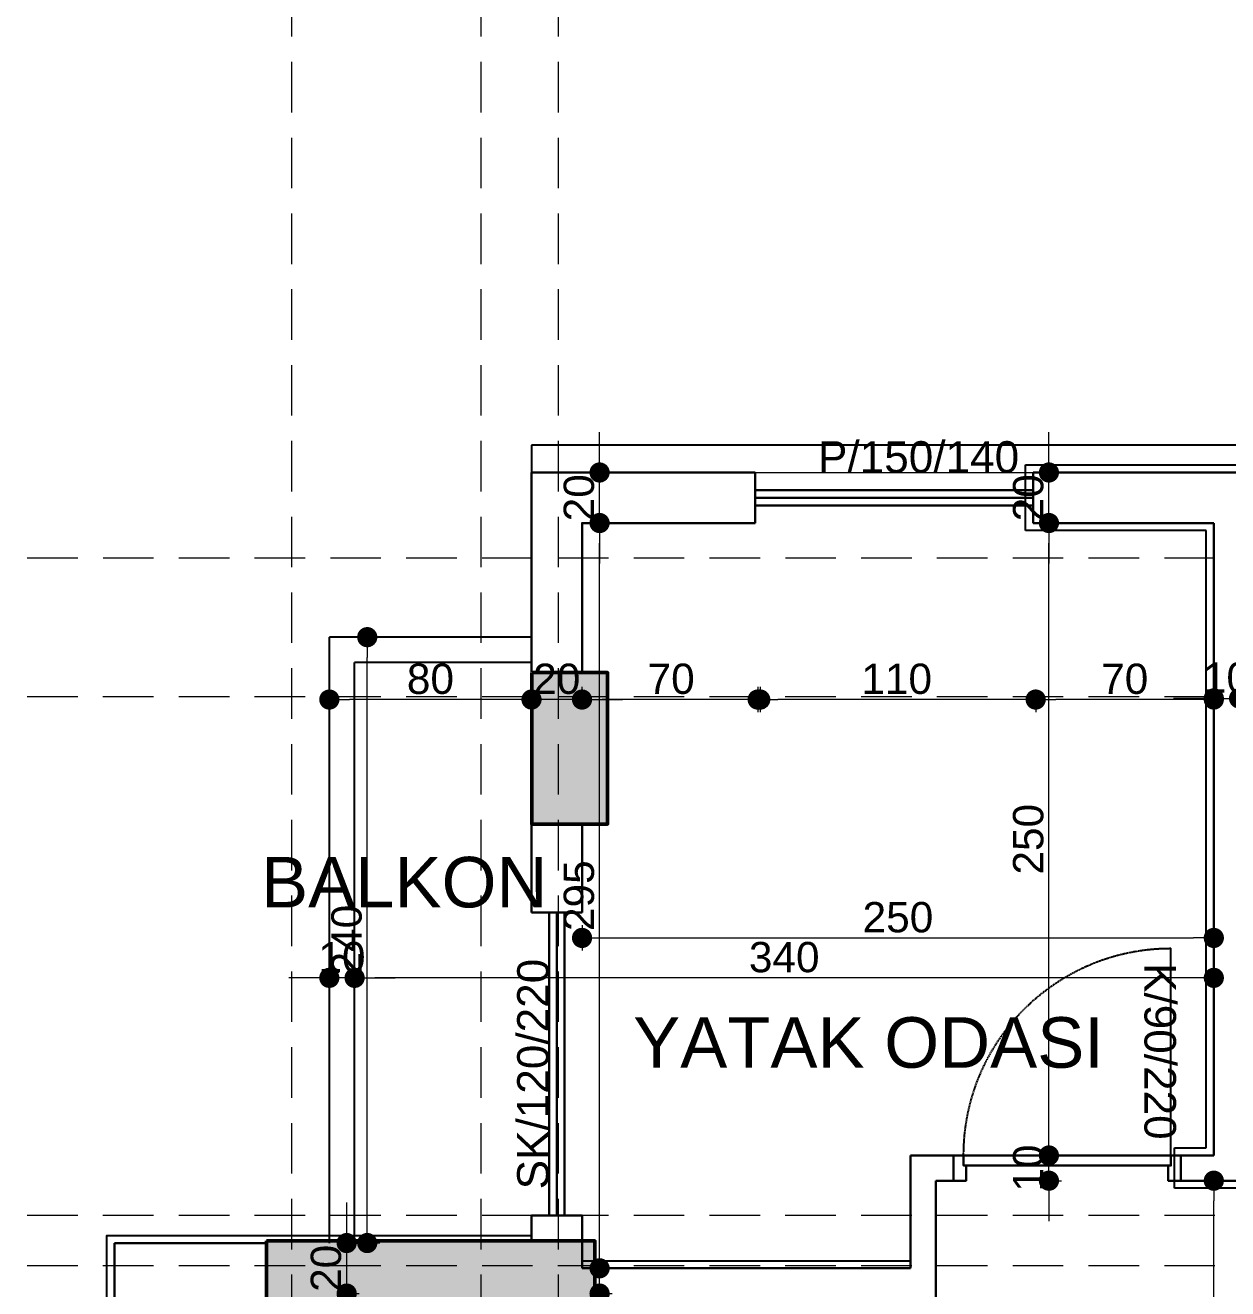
# Model space of a CAD drawing. Header units: millimetres. Extents: x 38129 to 72024, y -56282 to 16512.
# Drawn here: x 53932 to 54408, y -43539 to -43039 of the extents above; entities that cross this region are included whole.
import ezdxf

# ---------------------------------------------------------------- set-up
doc = ezdxf.new("R2010")
doc.units = ezdxf.units.MM
doc.linetypes.add('HIDDEN', pattern=[0.375, 0.25, -0.125])
for name, color, linetype, lineweight in [('AKS', 55, 'HIDDEN', 0), ('COLUMN4', 3, 'Continuous', 50), ('DIŞÖLÇÜ', 37, 'Continuous', 0), ('DUVAR', 255, 'Continuous', 30), ('KAPI', 4, 'Continuous', 30), ('mahal', 7, 'Continuous', 5), ('pencere', 195, 'Continuous', 30), ('pencere+KAPI', 1, 'Continuous', 0), ('TARAMA', 252, 'Continuous', 0), ('ölçü İÇ', 31, 'Continuous', 0)]:
    doc.layers.add(name, color=color, linetype=linetype, lineweight=lineweight)
for name, color, linetype in [('balkon', 171, 'Continuous'), ('HIDDEN', 1, 'HIDDEN'), ('sıva', 41, 'Continuous'), ('tefriş', 42, 'Continuous')]:
    doc.layers.add(name, color=color, linetype=linetype)
doc.styles.add('icdisolcu_yazi', font='arial.ttf')
doc.styles.get("Standard").update_dxf_attribs({"font": 'arial.ttf'})
doc.styles.add('style1', font='arial.ttf')
doc.dimstyles.new('İç Ölçü', dxfattribs={"dimtxt": 12, "dimasz": 8, "dimexe": 5, "dimexo": 0, "dimgap": 2, "dimtad": 1, "dimdec": 0, "dimzin": 12, "dimdsep": 46, "dimtxsty": 'icdisolcu_yazi', "dimblk": 'DOT', "dimcen": 8, "dimdle": 5, "dimclrd": 256, "dimclre": 256, "dimclrt": 7, "dimadec": 0, "dimazin": 3, "dimtfac": 1, "dimtdec": 0, "dimtix": 1, "dimtmove": 2, "dimatfit": 3, "dimldrblk": 'DOT', "dimfxl": 0, "dimtolj": 1, "dimtzin": 0, "dimlwd": -1, "dimlwe": -1, "dimarcsym": 0})

# ---------------------------------------------------------------- blocks, each defined once
blk = doc.blocks.new('_Dot')
at = {"color": 0, "lineweight": -2}
blk.add_line((-0.5, 0), (-1, 0), dxfattribs=at)
at = {"color": 0, "lineweight": 30, "const_width": 0.5}
blk.add_lwpolyline([(-0.25, 0, 1), (0.25, 0, 1)], format="xyb", close=True, dxfattribs=at)
blk = doc.blocks.new('*D2131')
at = {"layer": 'Defpoints', "color": 0, "lineweight": 120, "transparency": 16777216}
for p in [(54059.48, -43541.25), (54059.48, -43541.25), (53982.6, -43561.57)]:
    blk.add_point(p, dxfattribs=at)
at = {"layer": 'ölçü İÇ', "linetype": 'Continuous', "transparency": 16777216}
for p, q in [((54059.48, -43533.25), (54059.48, -43525.25)), ((54059.48, -43561.57), (54059.48, -43541.25)), ((54059.48, -43569.57), (54059.48, -43577.57))]:
    blk.add_line(p, q, dxfattribs=at)
at = {"layer": 'ölçü İÇ', "transparency": 16777216}
for p, q in [((54059.48, -43541.25), (54064.48, -43541.25)), ((54054.48, -43561.57), (54064.48, -43561.57))]:
    blk.add_line(p, q, dxfattribs=at)
at = {"layer": 'ölçü İÇ', "transparency": 16777216, "xscale": 8, "yscale": 8, "zscale": 8}
for p, rotation in [((54059.48, -43541.25), 270), ((54059.48, -43561.57), 90)]:
    blk.add_blockref('_Dot', p, dxfattribs=dict(at, rotation=rotation))
at = {"layer": 'ölçü İÇ', "color": 7, "transparency": 16777216, "insert": (54051.35, -43551.41), "char_height": 12, "attachment_point": 5, "rotation": 90, "style": 'icdisolcu_yazi'}
blk.add_mtext('\\A1;20', dxfattribs=at)
blk = doc.blocks.new('*D2132')
at = {"layer": 'Defpoints', "color": 0, "lineweight": 120, "transparency": 16777216}
for p in [(54059.48, -43521.25), (54059.48, -43521.25), (54059.48, -43541.25)]:
    blk.add_point(p, dxfattribs=at)
at = {"layer": 'ölçü İÇ', "linetype": 'Continuous', "transparency": 16777216}
for p, q in [((54059.48, -43513.25), (54059.48, -43505.25)), ((54059.48, -43541.25), (54059.48, -43521.25)), ((54059.48, -43549.25), (54059.48, -43557.25))]:
    blk.add_line(p, q, dxfattribs=at)
at = {"layer": 'ölçü İÇ', "transparency": 16777216}
for p, q in [((54059.48, -43521.25), (54064.48, -43521.25)), ((54059.48, -43541.25), (54064.48, -43541.25))]:
    blk.add_line(p, q, dxfattribs=at)
at = {"layer": 'ölçü İÇ', "transparency": 16777216, "xscale": 8, "yscale": 8, "zscale": 8}
for p, rotation in [((54059.48, -43521.25), 270), ((54059.48, -43541.25), 90)]:
    blk.add_blockref('_Dot', p, dxfattribs=dict(at, rotation=rotation))
at = {"layer": 'ölçü İÇ', "color": 7, "transparency": 16777216, "insert": (54051.35, -43531.25), "char_height": 12, "attachment_point": 5, "rotation": 90, "style": 'icdisolcu_yazi'}
blk.add_mtext('\\A1;20', dxfattribs=at)
blk = doc.blocks.new('*D2133')
at = {"layer": 'Defpoints', "color": 0, "lineweight": 120, "transparency": 16777216}
for p in [(54159.56, -43541.25), (54159.56, -43541.25), (54159.56, -43936.25)]:
    blk.add_point(p, dxfattribs=at)
at = {"layer": 'ölçü İÇ', "transparency": 16777216}
for p, q in [((54159.56, -43541.25), (54164.56, -43541.25)), ((54159.56, -43936.25), (54164.56, -43936.25))]:
    blk.add_line(p, q, dxfattribs=at)
at = {"layer": 'ölçü İÇ', "linetype": 'Continuous', "transparency": 16777216}
blk.add_line((54159.56, -43928.25), (54159.56, -43549.25), dxfattribs=at)
at = {"layer": 'ölçü İÇ', "transparency": 16777216, "xscale": 8, "yscale": 8, "zscale": 8}
for p, rotation in [((54159.56, -43541.25), 90), ((54159.56, -43936.25), 270)]:
    blk.add_blockref('_Dot', p, dxfattribs=dict(at, rotation=rotation))
at = {"layer": 'ölçü İÇ', "color": 7, "transparency": 16777216, "insert": (54151.43, -43738.75), "char_height": 12, "attachment_point": 5, "rotation": 90, "style": 'icdisolcu_yazi'}
blk.add_mtext('\\A1;395', dxfattribs=at)
blk = doc.blocks.new('*D2134')
at = {"layer": 'Defpoints', "color": 0, "lineweight": 120, "transparency": 16777216}
for p in [(54159.56, -43531.25), (54159.56, -43531.25), (54159.56, -43541.25)]:
    blk.add_point(p, dxfattribs=at)
at = {"layer": 'ölçü İÇ', "linetype": 'Continuous', "transparency": 16777216}
for p, q in [((54159.56, -43523.25), (54159.56, -43515.25)), ((54159.56, -43541.25), (54159.56, -43531.25)), ((54159.56, -43549.25), (54159.56, -43557.25))]:
    blk.add_line(p, q, dxfattribs=at)
at = {"layer": 'ölçü İÇ', "transparency": 16777216}
for p, q in [((54159.56, -43531.25), (54164.56, -43531.25)), ((54159.56, -43541.25), (54164.56, -43541.25))]:
    blk.add_line(p, q, dxfattribs=at)
at = {"layer": 'ölçü İÇ', "transparency": 16777216, "xscale": 8, "yscale": 8, "zscale": 8}
for p, rotation in [((54159.56, -43531.25), 270), ((54159.56, -43541.25), 90)]:
    blk.add_blockref('_Dot', p, dxfattribs=dict(at, rotation=rotation))
at = {"layer": 'ölçü İÇ', "color": 7, "transparency": 16777216, "insert": (54151.43, -43568.9), "char_height": 12, "attachment_point": 5, "rotation": 90, "style": 'icdisolcu_yazi'}
blk.add_mtext('\\A1;10', dxfattribs=at)
blk = doc.blocks.new('*D2163')
at = {"layer": 'Defpoints', "color": 0, "lineweight": 120, "transparency": 16777216}
for p in [(54337.36, -43216.25), (54337.36, -43216.25), (54337.36, -43236.25)]:
    blk.add_point(p, dxfattribs=at)
at = {"layer": 'ölçü İÇ', "linetype": 'Continuous', "transparency": 16777216}
for p, q in [((54337.36, -43208.25), (54337.36, -43200.25)), ((54337.36, -43236.25), (54337.36, -43216.25)), ((54337.36, -43244.25), (54337.36, -43252.25))]:
    blk.add_line(p, q, dxfattribs=at)
at = {"layer": 'ölçü İÇ', "transparency": 16777216}
for p, q in [((54337.36, -43216.25), (54342.36, -43216.25)), ((54337.36, -43236.25), (54342.36, -43236.25))]:
    blk.add_line(p, q, dxfattribs=at)
at = {"layer": 'ölçü İÇ', "transparency": 16777216, "xscale": 8, "yscale": 8, "zscale": 8}
for p, rotation in [((54337.36, -43216.25), 270), ((54337.36, -43236.25), 90)]:
    blk.add_blockref('_Dot', p, dxfattribs=dict(at, rotation=rotation))
at = {"layer": 'ölçü İÇ', "color": 7, "transparency": 16777216, "insert": (54329.23, -43226.25), "char_height": 12, "attachment_point": 5, "rotation": 90, "style": 'icdisolcu_yazi'}
blk.add_mtext('\\A1;20', dxfattribs=at)
blk = doc.blocks.new('*D2165')
at = {"layer": 'Defpoints', "color": 0, "lineweight": 120, "transparency": 16777216}
for p in [(54402.61, -43305.66), (54412.61, -43305.66), (54412.61, -43308.24)]:
    blk.add_point(p, dxfattribs=at)
at = {"layer": 'ölçü İÇ', "transparency": 16777216}
for p, q in [((54402.61, -43305.66), (54402.61, -43300.66)), ((54412.61, -43308.24), (54412.61, -43300.66))]:
    blk.add_line(p, q, dxfattribs=at)
at = {"layer": 'ölçü İÇ', "linetype": 'Continuous', "transparency": 16777216}
for p, q in [((54394.61, -43305.66), (54386.61, -43305.66)), ((54402.61, -43305.66), (54412.61, -43305.66)), ((54420.61, -43305.66), (54428.61, -43305.66))]:
    blk.add_line(p, q, dxfattribs=at)
at = {"layer": 'ölçü İÇ', "transparency": 16777216, "xscale": 8, "yscale": 8, "zscale": 8}
blk.add_blockref('_Dot', (54402.61, -43305.66), dxfattribs=at)
at = {"layer": 'ölçü İÇ', "transparency": 16777216, "xscale": 8, "yscale": 8, "zscale": 8, "rotation": 180}
blk.add_blockref('_Dot', (54412.61, -43305.66), dxfattribs=at)
at = {"layer": 'ölçü İÇ', "color": 7, "transparency": 16777216, "insert": (54407.61, -43297.53), "char_height": 12, "attachment_point": 5, "style": 'icdisolcu_yazi'}
blk.add_mtext('\\A1;10', dxfattribs=at)
blk = doc.blocks.new('*D2166')
at = {"layer": 'Defpoints', "color": 0, "lineweight": 120, "transparency": 16777216}
for p in [(54337.36, -43486.59), (54337.36, -43486.59), (54337.36, -43496.57)]:
    blk.add_point(p, dxfattribs=at)
at = {"layer": 'ölçü İÇ', "linetype": 'Continuous', "transparency": 16777216}
for p, q in [((54337.36, -43478.59), (54337.36, -43470.59)), ((54337.36, -43496.57), (54337.36, -43486.59)), ((54337.36, -43504.57), (54337.36, -43512.57))]:
    blk.add_line(p, q, dxfattribs=at)
at = {"layer": 'ölçü İÇ', "transparency": 16777216}
for p, q in [((54337.36, -43486.59), (54342.36, -43486.59)), ((54337.36, -43496.57), (54342.36, -43496.57))]:
    blk.add_line(p, q, dxfattribs=at)
at = {"layer": 'ölçü İÇ', "transparency": 16777216, "xscale": 8, "yscale": 8, "zscale": 8}
for p, rotation in [((54337.36, -43486.59), 270), ((54337.36, -43496.57), 90)]:
    blk.add_blockref('_Dot', p, dxfattribs=dict(at, rotation=rotation))
at = {"layer": 'ölçü İÇ', "color": 7, "transparency": 16777216, "insert": (54329.23, -43491.58), "char_height": 12, "attachment_point": 5, "rotation": 90, "style": 'icdisolcu_yazi'}
blk.add_mtext('\\A1;10', dxfattribs=at)
blk = doc.blocks.new('*D2167')
at = {"layer": 'Defpoints', "color": 0, "lineweight": 120, "transparency": 16777216}
for p in [(54337.36, -43236.25), (54337.36, -43236.25), (54337.36, -43486.59)]:
    blk.add_point(p, dxfattribs=at)
at = {"layer": 'ölçü İÇ', "transparency": 16777216}
for p, q in [((54337.36, -43236.25), (54342.36, -43236.25)), ((54337.36, -43486.59), (54342.36, -43486.59))]:
    blk.add_line(p, q, dxfattribs=at)
at = {"layer": 'ölçü İÇ', "linetype": 'Continuous', "transparency": 16777216}
blk.add_line((54337.36, -43478.59), (54337.36, -43244.25), dxfattribs=at)
at = {"layer": 'ölçü İÇ', "transparency": 16777216, "xscale": 8, "yscale": 8, "zscale": 8}
for p, rotation in [((54337.36, -43236.25), 90), ((54337.36, -43486.59), 270)]:
    blk.add_blockref('_Dot', p, dxfattribs=dict(at, rotation=rotation))
at = {"layer": 'ölçü İÇ', "color": 7, "transparency": 16777216, "insert": (54329.23, -43361.42), "char_height": 12, "attachment_point": 5, "rotation": 90, "style": 'icdisolcu_yazi'}
blk.add_mtext('\\A1;250', dxfattribs=at)
blk = doc.blocks.new('*D2168')
at = {"layer": 'Defpoints', "color": 0, "lineweight": 120, "transparency": 16777216}
for p in [(54062.62, -43416.28), (54062.62, -43416.28), (54402.61, -43416.28)]:
    blk.add_point(p, dxfattribs=at)
at = {"layer": 'ölçü İÇ', "transparency": 16777216}
for p, q in [((54062.62, -43416.28), (54062.62, -43411.28)), ((54402.61, -43416.28), (54402.61, -43421.28))]:
    blk.add_line(p, q, dxfattribs=at)
at = {"layer": 'ölçü İÇ', "linetype": 'Continuous', "transparency": 16777216}
blk.add_line((54394.61, -43416.28), (54070.62, -43416.28), dxfattribs=at)
at = {"layer": 'ölçü İÇ', "transparency": 16777216, "xscale": 8, "yscale": 8, "zscale": 8, "rotation": 180}
blk.add_blockref('_Dot', (54062.62, -43416.28), dxfattribs=at)
at = {"layer": 'ölçü İÇ', "transparency": 16777216, "xscale": 8, "yscale": 8, "zscale": 8}
blk.add_blockref('_Dot', (54402.61, -43416.28), dxfattribs=at)
at = {"layer": 'ölçü İÇ', "color": 7, "transparency": 16777216, "insert": (54232.62, -43408.15), "char_height": 12, "attachment_point": 5, "style": 'icdisolcu_yazi'}
blk.add_mtext('\\A1;340', dxfattribs=at)
blk = doc.blocks.new('*D2169')
at = {"layer": 'Defpoints', "color": 0, "lineweight": 120, "transparency": 16777216}
for p in [(54052.62, -43416.28), (54052.62, -43416.28), (54062.62, -43416.28)]:
    blk.add_point(p, dxfattribs=at)
at = {"layer": 'ölçü İÇ', "transparency": 16777216}
for p, q in [((54052.62, -43416.28), (54052.62, -43411.28)), ((54062.62, -43416.28), (54062.62, -43411.28))]:
    blk.add_line(p, q, dxfattribs=at)
at = {"layer": 'ölçü İÇ', "linetype": 'Continuous', "transparency": 16777216}
for p, q in [((54044.62, -43416.28), (54036.62, -43416.28)), ((54062.62, -43416.28), (54052.62, -43416.28)), ((54070.62, -43416.28), (54078.62, -43416.28))]:
    blk.add_line(p, q, dxfattribs=at)
at = {"layer": 'ölçü İÇ', "transparency": 16777216, "xscale": 8, "yscale": 8, "zscale": 8}
blk.add_blockref('_Dot', (54052.62, -43416.28), dxfattribs=at)
at = {"layer": 'ölçü İÇ', "transparency": 16777216, "xscale": 8, "yscale": 8, "zscale": 8, "rotation": 180}
blk.add_blockref('_Dot', (54062.62, -43416.28), dxfattribs=at)
at = {"layer": 'ölçü İÇ', "color": 7, "transparency": 16777216, "insert": (54057.62, -43408.15), "char_height": 12, "attachment_point": 5, "style": 'icdisolcu_yazi'}
blk.add_mtext('\\A1;10', dxfattribs=at)
blk = doc.blocks.new('*U34')
for p, q in [((4, 0), (0, 0)), ((86, 0), (90, 0))]:
    blk.add_line(p, q)
blk.add_lwpolyline([(4, 0), (86, 0), (86, -4), (4, -4)], close=True)
for points in [[(0, -10), (5, -10), (5, -4)], [(90, -10), (85, -10), (85, -4)]]:
    blk.add_lwpolyline(points)
at = {"layer": 'DUVAR'}
for p, q in [((0, 0), (0, -10)), ((90, 0), (90, -10))]:
    blk.add_line(p, q, dxfattribs=at)
at = {"layer": 'HIDDEN'}
blk.add_line((4, 0), (4, 82), dxfattribs=at)
blk.add_arc((4, 0), 82, 360, 90, dxfattribs=at)
blk = doc.blocks.new('*D2171')
at = {"layer": 'Defpoints', "color": 0, "lineweight": 120, "transparency": 16777216}
for p in [(54159.56, -43216.25), (54159.56, -43216.25), (54159.56, -43236.25)]:
    blk.add_point(p, dxfattribs=at)
at = {"layer": 'ölçü İÇ', "linetype": 'Continuous', "transparency": 16777216}
for p, q in [((54159.56, -43208.25), (54159.56, -43200.25)), ((54159.56, -43236.25), (54159.56, -43216.25)), ((54159.56, -43244.25), (54159.56, -43252.25))]:
    blk.add_line(p, q, dxfattribs=at)
at = {"layer": 'ölçü İÇ', "transparency": 16777216}
for p, q in [((54159.56, -43216.25), (54164.56, -43216.25)), ((54159.56, -43236.25), (54164.56, -43236.25))]:
    blk.add_line(p, q, dxfattribs=at)
at = {"layer": 'ölçü İÇ', "transparency": 16777216, "xscale": 8, "yscale": 8, "zscale": 8}
for p, rotation in [((54159.56, -43216.25), 270), ((54159.56, -43236.25), 90)]:
    blk.add_blockref('_Dot', p, dxfattribs=dict(at, rotation=rotation))
at = {"layer": 'ölçü İÇ', "color": 7, "transparency": 16777216, "insert": (54151.43, -43226.25), "char_height": 12, "attachment_point": 5, "rotation": 90, "style": 'icdisolcu_yazi'}
blk.add_mtext('\\A1;20', dxfattribs=at)
blk = doc.blocks.new('*D2172')
at = {"layer": 'Defpoints', "color": 0, "lineweight": 120, "transparency": 16777216}
for p in [(54332.12, -43305.66), (54332.12, -43306.12), (54402.61, -43305.66)]:
    blk.add_point(p, dxfattribs=at)
at = {"layer": 'ölçü İÇ', "transparency": 16777216}
for p, q in [((54332.12, -43305.66), (54332.12, -43311.12)), ((54402.61, -43305.66), (54402.61, -43311.12))]:
    blk.add_line(p, q, dxfattribs=at)
at = {"layer": 'ölçü İÇ', "linetype": 'Continuous', "transparency": 16777216}
blk.add_line((54394.61, -43306.12), (54340.12, -43306.12), dxfattribs=at)
at = {"layer": 'ölçü İÇ', "transparency": 16777216, "xscale": 8, "yscale": 8, "zscale": 8, "rotation": 180}
blk.add_blockref('_Dot', (54332.12, -43306.12), dxfattribs=at)
at = {"layer": 'ölçü İÇ', "transparency": 16777216, "xscale": 8, "yscale": 8, "zscale": 8}
blk.add_blockref('_Dot', (54402.61, -43306.12), dxfattribs=at)
at = {"layer": 'ölçü İÇ', "color": 7, "transparency": 16777216, "insert": (54367.36, -43297.99), "char_height": 12, "attachment_point": 5, "style": 'icdisolcu_yazi'}
blk.add_mtext('\\A1;70', dxfattribs=at)
blk = doc.blocks.new('*D2173')
at = {"layer": 'Defpoints', "color": 0, "lineweight": 120, "transparency": 16777216}
for p in [(54222.12, -43236.25), (54222.12, -43306.12), (54332.12, -43305.66)]:
    blk.add_point(p, dxfattribs=at)
at = {"layer": 'ölçü İÇ', "transparency": 16777216}
for p, q in [((54222.12, -43301.12), (54222.12, -43311.12)), ((54332.12, -43305.66), (54332.12, -43311.12))]:
    blk.add_line(p, q, dxfattribs=at)
at = {"layer": 'ölçü İÇ', "linetype": 'Continuous', "transparency": 16777216}
blk.add_line((54324.12, -43306.12), (54230.12, -43306.12), dxfattribs=at)
at = {"layer": 'ölçü İÇ', "transparency": 16777216, "xscale": 8, "yscale": 8, "zscale": 8, "rotation": 180}
blk.add_blockref('_Dot', (54222.12, -43306.12), dxfattribs=at)
at = {"layer": 'ölçü İÇ', "transparency": 16777216, "xscale": 8, "yscale": 8, "zscale": 8}
blk.add_blockref('_Dot', (54332.12, -43306.12), dxfattribs=at)
at = {"layer": 'ölçü İÇ', "color": 7, "transparency": 16777216, "insert": (54277.12, -43297.99), "char_height": 12, "attachment_point": 5, "style": 'icdisolcu_yazi'}
blk.add_mtext('\\A1;110', dxfattribs=at)
blk = doc.blocks.new('*D2174')
at = {"layer": 'Defpoints', "color": 0, "lineweight": 120, "transparency": 16777216}
for p in [(54223.12, -43236.25), (54152.62, -43306.12), (54152.62, -43306.12)]:
    blk.add_point(p, dxfattribs=at)
at = {"layer": 'ölçü İÇ', "transparency": 16777216}
for p, q in [((54152.62, -43306.12), (54152.62, -43301.12)), ((54223.12, -43301.12), (54223.12, -43311.12))]:
    blk.add_line(p, q, dxfattribs=at)
at = {"layer": 'ölçü İÇ', "linetype": 'Continuous', "transparency": 16777216}
blk.add_line((54215.12, -43306.12), (54160.62, -43306.12), dxfattribs=at)
at = {"layer": 'ölçü İÇ', "transparency": 16777216, "xscale": 8, "yscale": 8, "zscale": 8, "rotation": 180}
blk.add_blockref('_Dot', (54152.62, -43306.12), dxfattribs=at)
at = {"layer": 'ölçü İÇ', "transparency": 16777216, "xscale": 8, "yscale": 8, "zscale": 8}
blk.add_blockref('_Dot', (54223.12, -43306.12), dxfattribs=at)
at = {"layer": 'ölçü İÇ', "color": 7, "transparency": 16777216, "insert": (54187.87, -43297.99), "char_height": 12, "attachment_point": 5, "style": 'icdisolcu_yazi'}
blk.add_mtext('\\A1;70', dxfattribs=at)
blk = doc.blocks.new('*D2175')
at = {"layer": 'Defpoints', "color": 0, "lineweight": 120, "transparency": 16777216}
for p in [(54132.62, -43306.12), (54132.62, -43306.12), (54152.62, -43306.12)]:
    blk.add_point(p, dxfattribs=at)
at = {"layer": 'ölçü İÇ', "transparency": 16777216}
for p, q in [((54132.62, -43306.12), (54132.62, -43301.12)), ((54152.62, -43306.12), (54152.62, -43301.12))]:
    blk.add_line(p, q, dxfattribs=at)
at = {"layer": 'ölçü İÇ', "linetype": 'Continuous', "transparency": 16777216}
for p, q in [((54124.62, -43306.12), (54116.62, -43306.12)), ((54152.62, -43306.12), (54132.62, -43306.12)), ((54160.62, -43306.12), (54168.62, -43306.12))]:
    blk.add_line(p, q, dxfattribs=at)
at = {"layer": 'ölçü İÇ', "transparency": 16777216, "xscale": 8, "yscale": 8, "zscale": 8}
blk.add_blockref('_Dot', (54132.62, -43306.12), dxfattribs=at)
at = {"layer": 'ölçü İÇ', "transparency": 16777216, "xscale": 8, "yscale": 8, "zscale": 8, "rotation": 180}
blk.add_blockref('_Dot', (54152.62, -43306.12), dxfattribs=at)
at = {"layer": 'ölçü İÇ', "color": 7, "transparency": 16777216, "insert": (54142.62, -43297.99), "char_height": 12, "attachment_point": 5, "style": 'icdisolcu_yazi'}
blk.add_mtext('\\A1;20', dxfattribs=at)
blk = doc.blocks.new('*D2176')
at = {"layer": 'Defpoints', "color": 0, "lineweight": 120, "transparency": 16777216}
for p in [(54052.62, -43306.12), (54052.62, -43306.12), (54132.62, -43306.12)]:
    blk.add_point(p, dxfattribs=at)
at = {"layer": 'ölçü İÇ', "transparency": 16777216}
for p, q in [((54052.62, -43306.12), (54052.62, -43301.12)), ((54132.62, -43306.12), (54132.62, -43301.12))]:
    blk.add_line(p, q, dxfattribs=at)
at = {"layer": 'ölçü İÇ', "linetype": 'Continuous', "transparency": 16777216}
blk.add_line((54124.62, -43306.12), (54060.62, -43306.12), dxfattribs=at)
at = {"layer": 'ölçü İÇ', "transparency": 16777216, "xscale": 8, "yscale": 8, "zscale": 8, "rotation": 180}
blk.add_blockref('_Dot', (54052.62, -43306.12), dxfattribs=at)
at = {"layer": 'ölçü İÇ', "transparency": 16777216, "xscale": 8, "yscale": 8, "zscale": 8}
blk.add_blockref('_Dot', (54132.62, -43306.12), dxfattribs=at)
at = {"layer": 'ölçü İÇ', "color": 7, "transparency": 16777216, "insert": (54092.62, -43297.99), "char_height": 12, "attachment_point": 5, "style": 'icdisolcu_yazi'}
blk.add_mtext('\\A1;80', dxfattribs=at)
blk = doc.blocks.new('*D2177')
at = {"layer": 'Defpoints', "color": 0, "lineweight": 120, "transparency": 16777216}
for p in [(54052.62, -43416.28), (54052.62, -43416.28), (54062.62, -43416.28)]:
    blk.add_point(p, dxfattribs=at)
at = {"layer": 'ölçü İÇ', "transparency": 16777216}
for p, q in [((54052.62, -43416.28), (54052.62, -43411.28)), ((54062.62, -43416.28), (54062.62, -43411.28))]:
    blk.add_line(p, q, dxfattribs=at)
at = {"layer": 'ölçü İÇ', "linetype": 'Continuous', "transparency": 16777216}
for p, q in [((54044.62, -43416.28), (54036.62, -43416.28)), ((54062.62, -43416.28), (54052.62, -43416.28)), ((54070.62, -43416.28), (54078.62, -43416.28))]:
    blk.add_line(p, q, dxfattribs=at)
at = {"layer": 'ölçü İÇ', "transparency": 16777216, "xscale": 8, "yscale": 8, "zscale": 8}
blk.add_blockref('_Dot', (54052.62, -43416.28), dxfattribs=at)
at = {"layer": 'ölçü İÇ', "transparency": 16777216, "xscale": 8, "yscale": 8, "zscale": 8, "rotation": 180}
blk.add_blockref('_Dot', (54062.62, -43416.28), dxfattribs=at)
at = {"layer": 'ölçü İÇ', "color": 7, "transparency": 16777216, "insert": (54057.62, -43408.15), "char_height": 12, "attachment_point": 5, "style": 'icdisolcu_yazi'}
blk.add_mtext('\\A1;10', dxfattribs=at)
blk = doc.blocks.new('*D2178')
at = {"layer": 'Defpoints', "color": 0, "lineweight": 120, "transparency": 16777216}
for p in [(54067.62, -43281.43), (54079.48, -43281.43), (54079.48, -43521.25)]:
    blk.add_point(p, dxfattribs=at)
at = {"layer": 'ölçü İÇ', "transparency": 16777216}
for p, q in [((54072.62, -43281.43), (54062.62, -43281.43)), ((54072.62, -43521.25), (54062.62, -43521.25))]:
    blk.add_line(p, q, dxfattribs=at)
at = {"layer": 'ölçü İÇ', "linetype": 'Continuous', "transparency": 16777216}
blk.add_line((54067.62, -43513.25), (54067.62, -43289.43), dxfattribs=at)
at = {"layer": 'ölçü İÇ', "transparency": 16777216, "xscale": 8, "yscale": 8, "zscale": 8}
for p, rotation in [((54067.62, -43281.43), 90), ((54067.62, -43521.25), 270)]:
    blk.add_blockref('_Dot', p, dxfattribs=dict(at, rotation=rotation))
at = {"layer": 'ölçü İÇ', "color": 7, "transparency": 16777216, "insert": (54059.49, -43401.34), "char_height": 12, "attachment_point": 5, "rotation": 90, "style": 'icdisolcu_yazi'}
blk.add_mtext('\\A1;240', dxfattribs=at)
blk = doc.blocks.new('*D2179')
at = {"layer": 'Defpoints', "color": 0, "lineweight": 120, "transparency": 16777216}
for p in [(54159.56, -43236.25), (54159.56, -43236.25), (54159.56, -43531.25)]:
    blk.add_point(p, dxfattribs=at)
at = {"layer": 'ölçü İÇ', "transparency": 16777216}
for p, q in [((54159.56, -43236.25), (54164.56, -43236.25)), ((54159.56, -43531.25), (54164.56, -43531.25))]:
    blk.add_line(p, q, dxfattribs=at)
at = {"layer": 'ölçü İÇ', "linetype": 'Continuous', "transparency": 16777216}
blk.add_line((54159.56, -43523.25), (54159.56, -43244.25), dxfattribs=at)
at = {"layer": 'ölçü İÇ', "transparency": 16777216, "xscale": 8, "yscale": 8, "zscale": 8}
for p, rotation in [((54159.56, -43236.25), 90), ((54159.56, -43531.25), 270)]:
    blk.add_blockref('_Dot', p, dxfattribs=dict(at, rotation=rotation))
at = {"layer": 'ölçü İÇ', "color": 7, "transparency": 16777216, "insert": (54151.43, -43383.75), "char_height": 12, "attachment_point": 5, "rotation": 90, "style": 'icdisolcu_yazi'}
blk.add_mtext('\\A1;295', dxfattribs=at)
blk = doc.blocks.new('*D2181')
at = {"layer": 'Defpoints', "color": 0, "transparency": 16777216}
for p in [(54152.62, -43370.11), (54402.61, -43370.11), (54402.61, -43400.48)]:
    blk.add_point(p, dxfattribs=at)
at = {"layer": 'ölçü İÇ', "transparency": 16777216}
for p, q in [((54152.62, -43395.48), (54152.62, -43405.48)), ((54402.61, -43395.48), (54402.61, -43405.48)), ((54160.62, -43400.48), (54394.61, -43400.48))]:
    blk.add_line(p, q, dxfattribs=at)
at = {"layer": 'ölçü İÇ', "transparency": 16777216, "xscale": 8, "yscale": 8, "zscale": 8, "rotation": 180}
blk.add_blockref('_Dot', (54152.62, -43400.48), dxfattribs=at)
at = {"layer": 'ölçü İÇ', "transparency": 16777216, "xscale": 8, "yscale": 8, "zscale": 8}
blk.add_blockref('_Dot', (54402.61, -43400.48), dxfattribs=at)
at = {"layer": 'ölçü İÇ', "color": 7, "transparency": 16777216, "insert": (54277.62, -43392.35), "char_height": 12, "attachment_point": 5, "style": 'icdisolcu_yazi'}
blk.add_mtext('\\A1;250', dxfattribs=at)
blk = doc.blocks.new('*D2182')
at = {"layer": 'Defpoints', "color": 0, "transparency": 16777216}
for p in [(54402.61, -43496.57), (54402.61, -43496.57), (54402.61, -43666.57)]:
    blk.add_point(p, dxfattribs=at)
at = {"layer": 'ölçü İÇ', "transparency": 16777216}
for p, q in [((54402.61, -43496.57), (54407.61, -43496.57)), ((54402.61, -43658.57), (54402.61, -43504.57)), ((54402.61, -43666.57), (54407.61, -43666.57))]:
    blk.add_line(p, q, dxfattribs=at)
at = {"layer": 'ölçü İÇ', "transparency": 16777216, "xscale": 8, "yscale": 8, "zscale": 8}
for p, rotation in [((54402.61, -43496.57), 90), ((54402.61, -43666.57), 270)]:
    blk.add_blockref('_Dot', p, dxfattribs=dict(at, rotation=rotation))
at = {"layer": 'ölçü İÇ', "color": 7, "transparency": 16777216, "insert": (54394.49, -43581.57), "char_height": 12, "attachment_point": 5, "rotation": 90, "style": 'icdisolcu_yazi'}
blk.add_mtext('\\A1;170', dxfattribs=at)
blk = doc.blocks.new('wertertw')
at = {"layer": 'TARAMA', "lineweight": -3}
h = blk.add_hatch(dxfattribs=at)
h.set_pattern_fill('ANSI33', color=256, scale=2.5, style=0)
h.set_pattern_definition([(45, (-86643.698, -32547.66), (-11.2253202, 11.2253202), []), (45, (-86632.472, -32547.66), (-11.2253202, 11.2253202), [7.9375, -3.96875])])
h.paths.add_polyline_path([(-616.25, 351.94), (-616.25, -88.06), (-306.25, -88.06), (-306.25, -68.06), (-596.25, -68.06), (-596.25, 331.94), (-306.25, 331.94), (-306.25, 351.94)])
h.paths.add_polyline_path([(38.75, -338.06), (78.75, -338.06), (78.75, -378.06), (38.75, -378.06)])
h.paths.add_polyline_path([(-471.25, -318.06), (-441.25, -318.06), (-441.25, -378.06), (-471.25, -378.06)])
h.paths.add_polyline_path([(-961.25, -318.06), (-931.25, -318.06), (-931.25, -378.06), (-961.25, -378.06)])
h.paths.add_polyline_path([(343.75, -163.06), (413.75, -163.06), (413.75, -198.06), (343.75, -198.06)])
h.paths.add_polyline_path([(8.75, -163.06), (78.75, -163.06), (78.75, -198.06), (8.75, -198.06)])
h.paths.add_polyline_path([(-1036.25, -148.06), (-906.25, -148.06), (-906.25, -178.06), (-1036.25, -178.06)])
h.paths.add_polyline_path([(-976.25, 256.94), (-916.25, 256.94), (-916.25, 226.94), (-976.25, 226.94)])
h.paths.add_polyline_path([(343.75, 459.44), (413.75, 459.44), (413.75, 424.44), (343.75, 424.44)])
h.paths.add_polyline_path([(8.75, 459.44), (78.75, 459.44), (78.75, 424.44), (8.75, 424.44)])
h.paths.add_polyline_path([(-616.25, 531.94), (-306.25, 531.94), (-306.25, 511.94), (-616.25, 511.94)])
h.paths.add_polyline_path([(-976.25, 656.94), (-916.25, 656.94), (-916.25, 626.94), (-976.25, 626.94)])
h.paths.add_polyline_path([(-616.25, 971.94), (-306.25, 971.94), (-306.25, 951.94), (-616.25, 951.94)])
h.paths.add_polyline_path([(343.75, 1081.94), (413.75, 1081.94), (413.75, 1046.94), (343.75, 1046.94)])
h.paths.add_polyline_path([(8.75, 1081.94), (78.75, 1081.94), (78.75, 1046.94), (8.75, 1046.94)])
h.paths.add_polyline_path([(-1036.25, 1061.94), (-906.25, 1061.94), (-906.25, 1031.94), (-1036.25, 1031.94)])
h.paths.add_polyline_path([(-931.25, 1286.94), (-901.25, 1286.94), (-901.25, 1226.94), (-931.25, 1226.94)])
h.paths.add_polyline_path([(68.75, 1332.04), (108.75, 1332.04), (108.75, 1292.04), (68.75, 1292.04)])
h.paths.add_polyline_path([(-511.25, 1332.04), (-481.25, 1332.04), (-481.25, 1252.04), (-511.25, 1252.04)])
at = {"layer": 'COLUMN4', "color": 3}
for points in [[(-931.25, 1286.94), (-901.25, 1286.94), (-901.25, 1226.94), (-931.25, 1226.94)], [(-1036.25, 1061.94), (-906.25, 1061.94), (-906.25, 1031.94), (-1036.25, 1031.94)]]:
    blk.add_lwpolyline(points, close=True, dxfattribs=at)

msp = doc.modelspace()

# ---------------------------------------------------------------- linework, layer by layer
at = {"layer": 'AKS', "ltscale": 80}
for p, q in [((54037.61, -42903.74), (54037.61, -45280.38)), ((54112.61, -42903.74), (54112.61, -45280.38)), ((54143.21, -42903.74), (54143.21, -45280.38)), ((55963.06, -43250.11), (53747.73, -43250.11)), ((55963.05, -43305.11), (53747.73, -43305.11)), ((55963.05, -43510.41), (53747.73, -43510.41)), ((55963.05, -43530.25), (53747.73, -43530.25))]:
    msp.add_line(p, q, dxfattribs=at)
at = {"layer": 'balkon', "color": 251}
for p, q in [((54542.39, -43205.42), (54132.62, -43205.42)), ((54132.62, -43205.42), (54132.62, -43216.25))]:
    msp.add_line(p, q, dxfattribs=at)
at = {"layer": 'balkon'}
for p, q in [((54132.62, -43281.43), (54052.62, -43281.43)), ((54052.62, -43521.25), (54052.62, -43281.43)), ((54132.62, -43291.43), (54062.62, -43291.43)), ((54062.62, -43521.25), (54062.62, -43291.43))]:
    msp.add_line(p, q, dxfattribs=at)
at = {"layer": 'DUVAR'}
for p, q in [((54221.12, -43236.25), (54221.12, -43216.25)), ((54331.12, -43236.25), (54331.12, -43216.25)), ((54402.61, -43486.59), (54402.61, -43236.25)), ((54132.62, -43355.43), (54132.62, -43390.37)), ((54152.62, -43355.43), (54152.62, -43390.37)), ((54132.62, -43370.11), (54132.62, -43390.37)), ((54152.62, -43390.37), (54132.62, -43390.37)), ((54282.61, -43486.59), (54282.61, -43531.25)), ((54282.61, -43486.59), (54303.61, -43486.59)), ((54385.61, -43486.59), (54402.61, -43486.59)), ((54292.61, -43496.57), (54292.61, -43551.57)), ((54292.61, -43496.57), (54304.61, -43496.57)), ((54384.61, -43496.57), (54472.61, -43496.57)), ((54132.62, -43510.37), (54132.62, -43520.43)), ((54152.62, -43510.37), (54132.62, -43510.37)), ((54152.62, -43510.37), (54152.62, -43531.25)), ((54027.62, -43521.25), (53967.61, -43521.26)), ((53967.61, -43521.26), (53967.61, -43561.57)), ((54152.62, -43531.25), (54282.61, -43531.25))]:
    msp.add_line(p, q, dxfattribs=at)
for points in [[(54221.12, -43216.25), (54132.62, -43216.25), (54132.62, -43295.11)], [(54402.61, -43216.25), (54331.12, -43216.25)], [(54667.17, -43216.25), (54402.61, -43216.25)], [(54221.12, -43236.25), (54152.62, -43236.25), (54152.62, -43295.11)], [(54402.61, -43236.25), (54331.12, -43236.25)]]:
    msp.add_lwpolyline(points, dxfattribs=at)
at = {"layer": 'pencere'}
for p, q in [((54221.12, -43223.25), (54331.12, -43223.25)), ((54221.12, -43226.25), (54331.12, -43226.25)), ((54221.12, -43229.25), (54331.12, -43229.25)), ((54139.62, -43390.37), (54139.62, -43510.37)), ((54142.62, -43390.37), (54142.62, -43510.37)), ((54145.62, -43390.37), (54145.62, -43510.37))]:
    msp.add_line(p, q, dxfattribs=at)
at = {"layer": 'sıva'}
for p, q in [((54328.12, -43239.25), (54328.12, -43213.25)), ((54328.12, -43213.25), (54399.61, -43213.25)), ((54399.61, -43213.25), (54670.17, -43213.25)), ((54399.61, -43239.25), (54328.12, -43239.25)), ((54399.61, -43483.59), (54399.61, -43239.25)), ((54387.06, -43499.57), (54387.06, -43483.59)), ((54387.06, -43483.59), (54399.61, -43483.59)), ((54470.62, -43499.57), (54387.06, -43499.57))]:
    msp.add_line(p, q, dxfattribs=at)
for points in [[(54027.75, -43544), (53985.61, -43544), (53985.61, -43564.57), (53964.61, -43564.57), (53964.61, -43518.26), (54099.62, -43518.25), (54099.62, -43518.25), (54125.62, -43518.25), (54125.62, -43518.25), (54132.62, -43518.25)], [(54152.62, -43528.25), (54282.61, -43528.25)]]:
    msp.add_lwpolyline(points, dxfattribs=at)
at = {"layer": 'tefriş', "color": 3, "lineweight": 15}
msp.add_lwpolyline([(53967.6, -44759.6), (53967.6, -43521.26), (54027.61, -43521.25), (54027.61, -43520.43), (54052.61, -43520.43), (54052.61, -43281.43), (54132.61, -43281.43), (54132.62, -43216.25), (54542.4, -43216.25), (54542.4, -43115.42), (54797.17, -43115.42), (54797.17, -43105.4), (55282.6, -43105.4), (55282.61, -43500.41), (55406.11, -43500.41), (55407.75, -43500.41), (55407.75, -43500.43), (55582.58, -43500.43), (55582.58, -43850.43), (55617.7, -43850.43), (55617.7, -44430.43)], dxfattribs=at)

# ---------------------------------------------------------------- block references
at = {"layer": 'DIŞÖLÇÜ'}
msp.add_blockref('wertertw', (55063.99, -44582.37), dxfattribs=at)
at = {"layer": 'KAPI', "xscale": -1}
msp.add_blockref('*U34', (54389.61, -43486.59), dxfattribs=at)

# ---------------------------------------------------------------- texts
at = {"layer": 'mahal', "char_height": 20, "attachment_point": 7}
for s, width, insert in [('BALKON', 275.1074, (54025.6, -43388.68)), ('YATAK ODASI', 250.3432, (54172.83, -43452.14))]:
    msp.add_mtext_dynamic_manual_height_columns(s, width=width, gutter_width=12.5, heights=[0], dxfattribs=dict(at, insert=insert))
at = {"layer": 'pencere+KAPI', "char_height": 12.5, "width": 27.0954, "attachment_point": 9, "style": 'style1'}
for s, insert, rotation in [('P/150/140', (54325.59, -43216.53), 0), ('SK/120/220', (54139.62, -43408.74), 90), ('K/90/220', (54374.97, -43480.31), 270)]:
    msp.add_mtext(s, dxfattribs=dict(at, insert=insert, rotation=rotation))

# ---------------------------------------------------------------- dimensions: what is measured, and where the dimension line sits
at = {"layer": 'ölçü İÇ'}
for base, p1, p2, angle, picture, middle in [((54159.56, -43216.25), (54159.56, -43236.25), (54159.56, -43216.25), 90, '*D2171', (54151.43, -43226.25)), ((54337.36, -43216.25), (54337.36, -43236.25), (54337.36, -43216.25), 270, '*D2163', (54329.23, -43226.25)), ((54159.56, -43236.25), (54159.56, -43531.25), (54159.56, -43236.25), 90, '*D2179', (54151.43, -43383.75)), ((54337.36, -43236.25), (54337.36, -43486.59), (54337.36, -43236.25), 90, '*D2167', (54329.23, -43361.42)), ((54067.62, -43281.43), (54079.48, -43521.25), (54079.48, -43281.43), 90, '*D2178', (54059.49, -43401.34)), ((54337.36, -43486.59), (54337.36, -43496.57), (54337.36, -43486.59), 90, '*D2166', (54329.23, -43491.58)), ((54402.61, -43496.57), (54402.61, -43666.57), (54402.61, -43496.57), 90, '*D2182', (54394.49, -43581.57)), ((54059.48, -43521.25), (54059.48, -43541.25), (54059.48, -43521.25), 270, '*D2132', (54051.35, -43531.25)), ((54059.48, -43541.25), (53982.6, -43561.57), (54059.48, -43541.25), 270, '*D2131', (54051.35, -43551.41)), ((54159.56, -43541.25), (54159.56, -43936.25), (54159.56, -43541.25), 270, '*D2133', (54151.43, -43738.75))]:
    dim = msp.add_linear_dim(base=base, p1=p1, p2=p2, angle=angle, dimstyle='İç Ölçü', dxfattribs=at)
    dim.commit()
    dim.dimension.update_dxf_attribs({"geometry": picture, "text_midpoint": middle})
for base, p1, p2, picture, middle in [((54152.6176, -43306.1167), (54223.1156, -43236.2522), (54152.6176, -43306.1167), '*D2174', (54187.8666, -43297.9898)), ((54222.12, -43306.12), (54332.12, -43305.66), (54222.12, -43236.25), '*D2173', (54277.12, -43297.99)), ((54052.62, -43306.12), (54132.62, -43306.12), (54052.62, -43306.12), '*D2176', (54092.62, -43297.99)), ((54132.62, -43306.12), (54152.62, -43306.12), (54132.62, -43306.12), '*D2175', (54142.62, -43297.99)), ((54332.12, -43306.12), (54402.61, -43305.66), (54332.12, -43305.66), '*D2172', (54367.36, -43297.99)), ((54412.61, -43305.66), (54402.61, -43305.66), (54412.61, -43308.24), '*D2165', (54407.61, -43297.53)), ((54402.61, -43400.48), (54152.62, -43370.11), (54402.61, -43370.11), '*D2181', (54277.62, -43392.35)), ((54052.62, -43416.28), (54062.62, -43416.28), (54052.62, -43416.28), '*D2169', (54057.62, -43408.15)), ((54052.62, -43416.28), (54062.62, -43416.28), (54052.62, -43416.28), '*D2177', (54057.62, -43408.15)), ((54062.62, -43416.28), (54402.61, -43416.28), (54062.62, -43416.28), '*D2168', (54232.62, -43408.15))]:
    dim = msp.add_linear_dim(base=base, p1=p1, p2=p2, dimstyle='İç Ölçü', dxfattribs=at)
    dim.commit()
    dim.dimension.update_dxf_attribs({"geometry": picture, "text_midpoint": middle})
dim = msp.add_linear_dim(base=(54159.56, -43531.25), p1=(54159.56, -43541.25), p2=(54159.56, -43531.25), angle=270, dimstyle='İç Ölçü', dxfattribs=at)
dim.commit()
dim.dimension.update_dxf_attribs({"geometry": '*D2134', "text_midpoint": (54151.43, -43568.9), "dimtype": 160})

doc.saveas('drawing.dxf')
